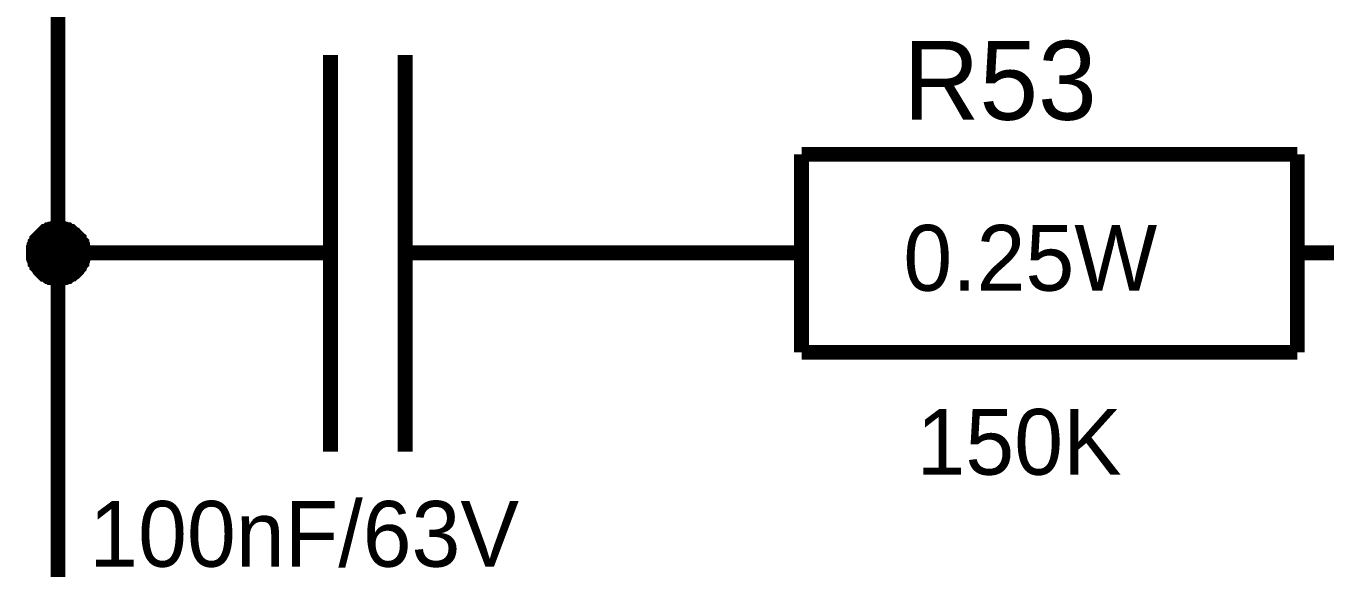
# Model space of a CAD drawing. Header units: millimetres. Extents: x 0 to 420, y 0 to 297.
# Drawn here: x 126.9 to 153.09, y 193.65 to 204.57 of the extents above; entities that cross this region are included whole.
import ezdxf

# ---------------------------------------------------------------- set-up
doc = ezdxf.new("R2010")
doc.units = ezdxf.units.MM
doc.layers.add('Sheet', color=255, linetype='Continuous')

msp = doc.modelspace()

# ---------------------------------------------------------------- linework, layer by layer
at = {"layer": 'Sheet'}
for points, const_width in [([(135.04, 189.997), (127.543, 189.997), (127.543, 199.998), (127.543, 229.986)], 0.3), ([(133.038, 195.991), (133.038, 203.989)], 0.3), ([(134.544, 195.991), (134.544, 203.989)], 0.3), ([(142.538, 201.985), (142.538, 197.994)], 0.3), ([(142.538, 201.985), (152.535, 201.985)], 0.3), ([(152.535, 201.985), (152.535, 197.994)], 0.3), ([(127.046, 199.998), (127.046, 200.031), (127.046, 200.048), (127.046, 200.081), (127.063, 200.097), (127.063, 200.131), (127.063, 200.147), (127.079, 200.164), (127.079, 200.197), (127.096, 200.213), (127.112, 200.23), (127.112, 200.263), (127.129, 200.28), (127.145, 200.296), (127.162, 200.313), (127.178, 200.329), (127.195, 200.346), (127.212, 200.362), (127.228, 200.379), (127.245, 200.396), (127.261, 200.412), (127.278, 200.429), (127.311, 200.429), (127.327, 200.445), (127.344, 200.462), (127.377, 200.462), (127.394, 200.478), (127.41, 200.478), (127.443, 200.478), (127.46, 200.495), (127.493, 200.495), (127.509, 200.495), (127.543, 200.495)], 0.3), ([(127.046, 199.998), (127.046, 200.031), (127.046, 200.048), (127.046, 200.081), (127.063, 200.097), (127.063, 200.131), (127.063, 200.147), (127.079, 200.164), (127.079, 200.197), (127.096, 200.213), (127.112, 200.23), (127.112, 200.263), (127.129, 200.28), (127.145, 200.296), (127.162, 200.313), (127.178, 200.329), (127.195, 200.346), (127.212, 200.362), (127.228, 200.379), (127.245, 200.396), (127.261, 200.412), (127.278, 200.429), (127.311, 200.429), (127.327, 200.445), (127.344, 200.462), (127.377, 200.462), (127.394, 200.478), (127.41, 200.478), (127.443, 200.478), (127.46, 200.495), (127.493, 200.495), (127.509, 200.495), (127.543, 200.495)], 0.3), ([(127.046, 199.998), (127.046, 200.031), (127.046, 200.048), (127.046, 200.081), (127.063, 200.097), (127.063, 200.131), (127.063, 200.147), (127.079, 200.164), (127.079, 200.197), (127.096, 200.213), (127.112, 200.23), (127.112, 200.263), (127.129, 200.28), (127.145, 200.296), (127.162, 200.313), (127.178, 200.329), (127.195, 200.346), (127.212, 200.362), (127.228, 200.379), (127.245, 200.396), (127.261, 200.412), (127.278, 200.429), (127.311, 200.429), (127.327, 200.445), (127.344, 200.462), (127.377, 200.462), (127.394, 200.478), (127.41, 200.478), (127.443, 200.478), (127.46, 200.495), (127.493, 200.495), (127.509, 200.495), (127.543, 200.495)], 0.3), ([(127.046, 199.998), (127.046, 200.031), (127.046, 200.048), (127.046, 200.081), (127.063, 200.097), (127.063, 200.131), (127.063, 200.147), (127.079, 200.164), (127.079, 200.197), (127.096, 200.213), (127.112, 200.23), (127.112, 200.263), (127.129, 200.28), (127.145, 200.296), (127.162, 200.313), (127.178, 200.329), (127.195, 200.346), (127.212, 200.362), (127.228, 200.379), (127.245, 200.396), (127.261, 200.412), (127.278, 200.429), (127.311, 200.429), (127.327, 200.445), (127.344, 200.462), (127.377, 200.462), (127.394, 200.478), (127.41, 200.478), (127.443, 200.478), (127.46, 200.495), (127.493, 200.495), (127.509, 200.495), (127.543, 200.495)], 0.3), ([(127.046, 199.998), (127.046, 200.031), (127.046, 200.048), (127.046, 200.081), (127.063, 200.097), (127.063, 200.131), (127.063, 200.147), (127.079, 200.164), (127.079, 200.197), (127.096, 200.213), (127.112, 200.23), (127.112, 200.263), (127.129, 200.28), (127.145, 200.296), (127.162, 200.313), (127.178, 200.329), (127.195, 200.346), (127.212, 200.362), (127.228, 200.379), (127.245, 200.396), (127.261, 200.412), (127.278, 200.429), (127.311, 200.429), (127.327, 200.445), (127.344, 200.462), (127.377, 200.462), (127.394, 200.478), (127.41, 200.478), (127.443, 200.478), (127.46, 200.495), (127.493, 200.495), (127.509, 200.495), (127.543, 200.495)], 0.0991), ([(127.046, 199.998), (127.046, 200.031), (127.046, 200.048), (127.046, 200.081), (127.063, 200.097), (127.063, 200.131), (127.063, 200.147), (127.079, 200.164), (127.079, 200.197), (127.096, 200.213), (127.112, 200.23), (127.112, 200.263), (127.129, 200.28), (127.145, 200.296), (127.162, 200.313), (127.178, 200.329), (127.195, 200.346), (127.212, 200.362), (127.228, 200.379), (127.245, 200.396), (127.261, 200.412), (127.278, 200.429), (127.311, 200.429), (127.327, 200.445), (127.344, 200.462), (127.377, 200.462), (127.394, 200.478), (127.41, 200.478), (127.443, 200.478), (127.46, 200.495), (127.493, 200.495), (127.509, 200.495), (127.543, 200.495)], 0.0991), ([(127.046, 199.998), (127.046, 200.031), (127.046, 200.048), (127.046, 200.081), (127.063, 200.097), (127.063, 200.131), (127.063, 200.147), (127.079, 200.164), (127.079, 200.197), (127.096, 200.213), (127.112, 200.23), (127.112, 200.263), (127.129, 200.28), (127.145, 200.296), (127.162, 200.313), (127.178, 200.329), (127.195, 200.346), (127.212, 200.362), (127.228, 200.379), (127.245, 200.396), (127.261, 200.412), (127.278, 200.429), (127.311, 200.429), (127.327, 200.445), (127.344, 200.462), (127.377, 200.462), (127.394, 200.478), (127.41, 200.478), (127.443, 200.478), (127.46, 200.495), (127.493, 200.495), (127.509, 200.495), (127.543, 200.495)], 0.0991), ([(127.046, 199.998), (127.046, 200.031), (127.046, 200.048), (127.046, 200.081), (127.063, 200.097), (127.063, 200.131), (127.063, 200.147), (127.079, 200.164), (127.079, 200.197), (127.096, 200.213), (127.112, 200.23), (127.112, 200.263), (127.129, 200.28), (127.145, 200.296), (127.162, 200.313), (127.178, 200.329), (127.195, 200.346), (127.212, 200.362), (127.228, 200.379), (127.245, 200.396), (127.261, 200.412), (127.278, 200.429), (127.311, 200.429), (127.327, 200.445), (127.344, 200.462), (127.377, 200.462), (127.394, 200.478), (127.41, 200.478), (127.443, 200.478), (127.46, 200.495), (127.493, 200.495), (127.509, 200.495), (127.543, 200.495)], 0.0991), ([(127.543, 200.495), (127.543, 200.495)], 0.3), ([(127.543, 200.495), (127.576, 200.495), (127.592, 200.495), (127.625, 200.495), (127.642, 200.478), (127.675, 200.478), (127.692, 200.478), (127.725, 200.462), (127.741, 200.462), (127.758, 200.445), (127.791, 200.429), (127.807, 200.429), (127.824, 200.412), (127.84, 200.396), (127.874, 200.379), (127.89, 200.362), (127.907, 200.346), (127.923, 200.329), (127.94, 200.313), (127.956, 200.296), (127.973, 200.28), (127.973, 200.263), (127.989, 200.23), (128.006, 200.213), (128.023, 200.197), (128.023, 200.164), (128.039, 200.147), (128.039, 200.131), (128.039, 200.097), (128.056, 200.081), (128.056, 200.048), (128.056, 200.031), (128.056, 199.998)], 0.3), ([(127.543, 200.495), (127.543, 200.495)], 0.3), ([(127.543, 200.495), (127.576, 200.495), (127.592, 200.495), (127.625, 200.495), (127.642, 200.478), (127.675, 200.478), (127.692, 200.478), (127.725, 200.462), (127.741, 200.462), (127.758, 200.445), (127.791, 200.429), (127.807, 200.429), (127.824, 200.412), (127.84, 200.396), (127.874, 200.379), (127.89, 200.362), (127.907, 200.346), (127.923, 200.329), (127.94, 200.313), (127.956, 200.296), (127.973, 200.28), (127.973, 200.263), (127.989, 200.23), (128.006, 200.213), (128.023, 200.197), (128.023, 200.164), (128.039, 200.147), (128.039, 200.131), (128.039, 200.097), (128.056, 200.081), (128.056, 200.048), (128.056, 200.031), (128.056, 199.998)], 0.3), ([(127.543, 200.495), (127.543, 200.495)], 0.3), ([(127.543, 200.495), (127.576, 200.495), (127.592, 200.495), (127.625, 200.495), (127.642, 200.478), (127.675, 200.478), (127.692, 200.478), (127.725, 200.462), (127.741, 200.462), (127.758, 200.445), (127.791, 200.429), (127.807, 200.429), (127.824, 200.412), (127.84, 200.396), (127.874, 200.379), (127.89, 200.362), (127.907, 200.346), (127.923, 200.329), (127.94, 200.313), (127.956, 200.296), (127.973, 200.28), (127.973, 200.263), (127.989, 200.23), (128.006, 200.213), (128.023, 200.197), (128.023, 200.164), (128.039, 200.147), (128.039, 200.131), (128.039, 200.097), (128.056, 200.081), (128.056, 200.048), (128.056, 200.031), (128.056, 199.998)], 0.3), ([(127.543, 200.495), (127.543, 200.495)], 0.3), ([(127.543, 200.495), (127.576, 200.495), (127.592, 200.495), (127.625, 200.495), (127.642, 200.478), (127.675, 200.478), (127.692, 200.478), (127.725, 200.462), (127.741, 200.462), (127.758, 200.445), (127.791, 200.429), (127.807, 200.429), (127.824, 200.412), (127.84, 200.396), (127.874, 200.379), (127.89, 200.362), (127.907, 200.346), (127.923, 200.329), (127.94, 200.313), (127.956, 200.296), (127.973, 200.28), (127.973, 200.263), (127.989, 200.23), (128.006, 200.213), (128.023, 200.197), (128.023, 200.164), (128.039, 200.147), (128.039, 200.131), (128.039, 200.097), (128.056, 200.081), (128.056, 200.048), (128.056, 200.031), (128.056, 199.998)], 0.3), ([(127.543, 200.495), (127.543, 200.495)], 0.0991), ([(127.543, 200.495), (127.576, 200.495), (127.592, 200.495), (127.625, 200.495), (127.642, 200.478), (127.675, 200.478), (127.692, 200.478), (127.725, 200.462), (127.741, 200.462), (127.758, 200.445), (127.791, 200.429), (127.807, 200.429), (127.824, 200.412), (127.84, 200.396), (127.874, 200.379), (127.89, 200.362), (127.907, 200.346), (127.923, 200.329), (127.94, 200.313), (127.956, 200.296), (127.973, 200.28), (127.973, 200.263), (127.989, 200.23), (128.006, 200.213), (128.023, 200.197), (128.023, 200.164), (128.039, 200.147), (128.039, 200.131), (128.039, 200.097), (128.056, 200.081), (128.056, 200.048), (128.056, 200.031), (128.056, 199.998)], 0.0991), ([(127.543, 200.495), (127.543, 200.495)], 0.0991), ([(127.543, 200.495), (127.576, 200.495), (127.592, 200.495), (127.625, 200.495), (127.642, 200.478), (127.675, 200.478), (127.692, 200.478), (127.725, 200.462), (127.741, 200.462), (127.758, 200.445), (127.791, 200.429), (127.807, 200.429), (127.824, 200.412), (127.84, 200.396), (127.874, 200.379), (127.89, 200.362), (127.907, 200.346), (127.923, 200.329), (127.94, 200.313), (127.956, 200.296), (127.973, 200.28), (127.973, 200.263), (127.989, 200.23), (128.006, 200.213), (128.023, 200.197), (128.023, 200.164), (128.039, 200.147), (128.039, 200.131), (128.039, 200.097), (128.056, 200.081), (128.056, 200.048), (128.056, 200.031), (128.056, 199.998)], 0.0991), ([(127.543, 200.495), (127.543, 200.495)], 0.0991), ([(127.543, 200.495), (127.576, 200.495), (127.592, 200.495), (127.625, 200.495), (127.642, 200.478), (127.675, 200.478), (127.692, 200.478), (127.725, 200.462), (127.741, 200.462), (127.758, 200.445), (127.791, 200.429), (127.807, 200.429), (127.824, 200.412), (127.84, 200.396), (127.874, 200.379), (127.89, 200.362), (127.907, 200.346), (127.923, 200.329), (127.94, 200.313), (127.956, 200.296), (127.973, 200.28), (127.973, 200.263), (127.989, 200.23), (128.006, 200.213), (128.023, 200.197), (128.023, 200.164), (128.039, 200.147), (128.039, 200.131), (128.039, 200.097), (128.056, 200.081), (128.056, 200.048), (128.056, 200.031), (128.056, 199.998)], 0.0991), ([(127.543, 200.495), (127.543, 200.495)], 0.0991), ([(127.543, 200.495), (127.576, 200.495), (127.592, 200.495), (127.625, 200.495), (127.642, 200.478), (127.675, 200.478), (127.692, 200.478), (127.725, 200.462), (127.741, 200.462), (127.758, 200.445), (127.791, 200.429), (127.807, 200.429), (127.824, 200.412), (127.84, 200.396), (127.874, 200.379), (127.89, 200.362), (127.907, 200.346), (127.923, 200.329), (127.94, 200.313), (127.956, 200.296), (127.973, 200.28), (127.973, 200.263), (127.989, 200.23), (128.006, 200.213), (128.023, 200.197), (128.023, 200.164), (128.039, 200.147), (128.039, 200.131), (128.039, 200.097), (128.056, 200.081), (128.056, 200.048), (128.056, 200.031), (128.056, 199.998)], 0.0991), ([(127.543, 199.485), (127.509, 199.485), (127.493, 199.485), (127.46, 199.485), (127.443, 199.501), (127.41, 199.501), (127.394, 199.501), (127.377, 199.518), (127.344, 199.518), (127.327, 199.534), (127.311, 199.551), (127.278, 199.568), (127.261, 199.568), (127.245, 199.584), (127.228, 199.601), (127.212, 199.617), (127.195, 199.634), (127.178, 199.65), (127.162, 199.667), (127.145, 199.7), (127.129, 199.717), (127.112, 199.733), (127.112, 199.75), (127.096, 199.783), (127.079, 199.799), (127.079, 199.816), (127.063, 199.849), (127.063, 199.866), (127.063, 199.899), (127.046, 199.915), (127.046, 199.948), (127.046, 199.965), (127.046, 199.998)], 0.3), ([(127.046, 199.998), (127.046, 199.998)], 0.3), ([(127.543, 199.485), (127.509, 199.485), (127.493, 199.485), (127.46, 199.485), (127.443, 199.501), (127.41, 199.501), (127.394, 199.501), (127.377, 199.518), (127.344, 199.518), (127.327, 199.534), (127.311, 199.551), (127.278, 199.568), (127.261, 199.568), (127.245, 199.584), (127.228, 199.601), (127.212, 199.617), (127.195, 199.634), (127.178, 199.65), (127.162, 199.667), (127.145, 199.7), (127.129, 199.717), (127.112, 199.733), (127.112, 199.75), (127.096, 199.783), (127.079, 199.799), (127.079, 199.816), (127.063, 199.849), (127.063, 199.866), (127.063, 199.899), (127.046, 199.915), (127.046, 199.948), (127.046, 199.965), (127.046, 199.998)], 0.3), ([(127.046, 199.998), (127.046, 199.998)], 0.3), ([(127.543, 199.485), (127.509, 199.485), (127.493, 199.485), (127.46, 199.485), (127.443, 199.501), (127.41, 199.501), (127.394, 199.501), (127.377, 199.518), (127.344, 199.518), (127.327, 199.534), (127.311, 199.551), (127.278, 199.568), (127.261, 199.568), (127.245, 199.584), (127.228, 199.601), (127.212, 199.617), (127.195, 199.634), (127.178, 199.65), (127.162, 199.667), (127.145, 199.7), (127.129, 199.717), (127.112, 199.733), (127.112, 199.75), (127.096, 199.783), (127.079, 199.799), (127.079, 199.816), (127.063, 199.849), (127.063, 199.866), (127.063, 199.899), (127.046, 199.915), (127.046, 199.948), (127.046, 199.965), (127.046, 199.998)], 0.3), ([(127.046, 199.998), (127.046, 199.998)], 0.3), ([(127.543, 199.485), (127.509, 199.485), (127.493, 199.485), (127.46, 199.485), (127.443, 199.501), (127.41, 199.501), (127.394, 199.501), (127.377, 199.518), (127.344, 199.518), (127.327, 199.534), (127.311, 199.551), (127.278, 199.568), (127.261, 199.568), (127.245, 199.584), (127.228, 199.601), (127.212, 199.617), (127.195, 199.634), (127.178, 199.65), (127.162, 199.667), (127.145, 199.7), (127.129, 199.717), (127.112, 199.733), (127.112, 199.75), (127.096, 199.783), (127.079, 199.799), (127.079, 199.816), (127.063, 199.849), (127.063, 199.866), (127.063, 199.899), (127.046, 199.915), (127.046, 199.948), (127.046, 199.965), (127.046, 199.998)], 0.3), ([(127.046, 199.998), (127.046, 199.998)], 0.3), ([(127.543, 199.485), (127.509, 199.485), (127.493, 199.485), (127.46, 199.485), (127.443, 199.501), (127.41, 199.501), (127.394, 199.501), (127.377, 199.518), (127.344, 199.518), (127.327, 199.534), (127.311, 199.551), (127.278, 199.568), (127.261, 199.568), (127.245, 199.584), (127.228, 199.601), (127.212, 199.617), (127.195, 199.634), (127.178, 199.65), (127.162, 199.667), (127.145, 199.7), (127.129, 199.717), (127.112, 199.733), (127.112, 199.75), (127.096, 199.783), (127.079, 199.799), (127.079, 199.816), (127.063, 199.849), (127.063, 199.866), (127.063, 199.899), (127.046, 199.915), (127.046, 199.948), (127.046, 199.965), (127.046, 199.998)], 0.0991), ([(127.046, 199.998), (127.046, 199.998)], 0.0991), ([(127.543, 199.485), (127.509, 199.485), (127.493, 199.485), (127.46, 199.485), (127.443, 199.501), (127.41, 199.501), (127.394, 199.501), (127.377, 199.518), (127.344, 199.518), (127.327, 199.534), (127.311, 199.551), (127.278, 199.568), (127.261, 199.568), (127.245, 199.584), (127.228, 199.601), (127.212, 199.617), (127.195, 199.634), (127.178, 199.65), (127.162, 199.667), (127.145, 199.7), (127.129, 199.717), (127.112, 199.733), (127.112, 199.75), (127.096, 199.783), (127.079, 199.799), (127.079, 199.816), (127.063, 199.849), (127.063, 199.866), (127.063, 199.899), (127.046, 199.915), (127.046, 199.948), (127.046, 199.965), (127.046, 199.998)], 0.0991), ([(127.046, 199.998), (127.046, 199.998)], 0.0991), ([(127.543, 199.485), (127.509, 199.485), (127.493, 199.485), (127.46, 199.485), (127.443, 199.501), (127.41, 199.501), (127.394, 199.501), (127.377, 199.518), (127.344, 199.518), (127.327, 199.534), (127.311, 199.551), (127.278, 199.568), (127.261, 199.568), (127.245, 199.584), (127.228, 199.601), (127.212, 199.617), (127.195, 199.634), (127.178, 199.65), (127.162, 199.667), (127.145, 199.7), (127.129, 199.717), (127.112, 199.733), (127.112, 199.75), (127.096, 199.783), (127.079, 199.799), (127.079, 199.816), (127.063, 199.849), (127.063, 199.866), (127.063, 199.899), (127.046, 199.915), (127.046, 199.948), (127.046, 199.965), (127.046, 199.998)], 0.0991), ([(127.046, 199.998), (127.046, 199.998)], 0.0991), ([(127.543, 199.485), (127.509, 199.485), (127.493, 199.485), (127.46, 199.485), (127.443, 199.501), (127.41, 199.501), (127.394, 199.501), (127.377, 199.518), (127.344, 199.518), (127.327, 199.534), (127.311, 199.551), (127.278, 199.568), (127.261, 199.568), (127.245, 199.584), (127.228, 199.601), (127.212, 199.617), (127.195, 199.634), (127.178, 199.65), (127.162, 199.667), (127.145, 199.7), (127.129, 199.717), (127.112, 199.733), (127.112, 199.75), (127.096, 199.783), (127.079, 199.799), (127.079, 199.816), (127.063, 199.849), (127.063, 199.866), (127.063, 199.899), (127.046, 199.915), (127.046, 199.948), (127.046, 199.965), (127.046, 199.998)], 0.0991), ([(127.046, 199.998), (127.046, 199.998)], 0.0991), ([(127.543, 199.998), (130.042, 199.998)], 0.3), ([(128.056, 199.998), (128.056, 199.965), (128.056, 199.948), (128.056, 199.915), (128.039, 199.899), (128.039, 199.866), (128.039, 199.849), (128.023, 199.816), (128.023, 199.799), (128.006, 199.783), (127.989, 199.75), (127.973, 199.733), (127.973, 199.717), (127.956, 199.7), (127.94, 199.667), (127.923, 199.65), (127.907, 199.634), (127.89, 199.617), (127.874, 199.601), (127.84, 199.584), (127.824, 199.568), (127.807, 199.568), (127.791, 199.551), (127.758, 199.534), (127.741, 199.518), (127.725, 199.518), (127.692, 199.501), (127.675, 199.501), (127.642, 199.501), (127.625, 199.485), (127.592, 199.485), (127.576, 199.485), (127.543, 199.485)], 0.3), ([(128.056, 199.998), (128.056, 199.965), (128.056, 199.948), (128.056, 199.915), (128.039, 199.899), (128.039, 199.866), (128.039, 199.849), (128.023, 199.816), (128.023, 199.799), (128.006, 199.783), (127.989, 199.75), (127.973, 199.733), (127.973, 199.717), (127.956, 199.7), (127.94, 199.667), (127.923, 199.65), (127.907, 199.634), (127.89, 199.617), (127.874, 199.601), (127.84, 199.584), (127.824, 199.568), (127.807, 199.568), (127.791, 199.551), (127.758, 199.534), (127.741, 199.518), (127.725, 199.518), (127.692, 199.501), (127.675, 199.501), (127.642, 199.501), (127.625, 199.485), (127.592, 199.485), (127.576, 199.485), (127.543, 199.485)], 0.3), ([(128.056, 199.998), (128.056, 199.965), (128.056, 199.948), (128.056, 199.915), (128.039, 199.899), (128.039, 199.866), (128.039, 199.849), (128.023, 199.816), (128.023, 199.799), (128.006, 199.783), (127.989, 199.75), (127.973, 199.733), (127.973, 199.717), (127.956, 199.7), (127.94, 199.667), (127.923, 199.65), (127.907, 199.634), (127.89, 199.617), (127.874, 199.601), (127.84, 199.584), (127.824, 199.568), (127.807, 199.568), (127.791, 199.551), (127.758, 199.534), (127.741, 199.518), (127.725, 199.518), (127.692, 199.501), (127.675, 199.501), (127.642, 199.501), (127.625, 199.485), (127.592, 199.485), (127.576, 199.485), (127.543, 199.485)], 0.3), ([(128.056, 199.998), (128.056, 199.965), (128.056, 199.948), (128.056, 199.915), (128.039, 199.899), (128.039, 199.866), (128.039, 199.849), (128.023, 199.816), (128.023, 199.799), (128.006, 199.783), (127.989, 199.75), (127.973, 199.733), (127.973, 199.717), (127.956, 199.7), (127.94, 199.667), (127.923, 199.65), (127.907, 199.634), (127.89, 199.617), (127.874, 199.601), (127.84, 199.584), (127.824, 199.568), (127.807, 199.568), (127.791, 199.551), (127.758, 199.534), (127.741, 199.518), (127.725, 199.518), (127.692, 199.501), (127.675, 199.501), (127.642, 199.501), (127.625, 199.485), (127.592, 199.485), (127.576, 199.485), (127.543, 199.485)], 0.3), ([(128.056, 199.998), (128.056, 199.965), (128.056, 199.948), (128.056, 199.915), (128.039, 199.899), (128.039, 199.866), (128.039, 199.849), (128.023, 199.816), (128.023, 199.799), (128.006, 199.783), (127.989, 199.75), (127.973, 199.733), (127.973, 199.717), (127.956, 199.7), (127.94, 199.667), (127.923, 199.65), (127.907, 199.634), (127.89, 199.617), (127.874, 199.601), (127.84, 199.584), (127.824, 199.568), (127.807, 199.568), (127.791, 199.551), (127.758, 199.534), (127.741, 199.518), (127.725, 199.518), (127.692, 199.501), (127.675, 199.501), (127.642, 199.501), (127.625, 199.485), (127.592, 199.485), (127.576, 199.485), (127.543, 199.485)], 0.0991), ([(128.056, 199.998), (128.056, 199.965), (128.056, 199.948), (128.056, 199.915), (128.039, 199.899), (128.039, 199.866), (128.039, 199.849), (128.023, 199.816), (128.023, 199.799), (128.006, 199.783), (127.989, 199.75), (127.973, 199.733), (127.973, 199.717), (127.956, 199.7), (127.94, 199.667), (127.923, 199.65), (127.907, 199.634), (127.89, 199.617), (127.874, 199.601), (127.84, 199.584), (127.824, 199.568), (127.807, 199.568), (127.791, 199.551), (127.758, 199.534), (127.741, 199.518), (127.725, 199.518), (127.692, 199.501), (127.675, 199.501), (127.642, 199.501), (127.625, 199.485), (127.592, 199.485), (127.576, 199.485), (127.543, 199.485)], 0.0991), ([(128.056, 199.998), (128.056, 199.965), (128.056, 199.948), (128.056, 199.915), (128.039, 199.899), (128.039, 199.866), (128.039, 199.849), (128.023, 199.816), (128.023, 199.799), (128.006, 199.783), (127.989, 199.75), (127.973, 199.733), (127.973, 199.717), (127.956, 199.7), (127.94, 199.667), (127.923, 199.65), (127.907, 199.634), (127.89, 199.617), (127.874, 199.601), (127.84, 199.584), (127.824, 199.568), (127.807, 199.568), (127.791, 199.551), (127.758, 199.534), (127.741, 199.518), (127.725, 199.518), (127.692, 199.501), (127.675, 199.501), (127.642, 199.501), (127.625, 199.485), (127.592, 199.485), (127.576, 199.485), (127.543, 199.485)], 0.0991), ([(128.056, 199.998), (128.056, 199.965), (128.056, 199.948), (128.056, 199.915), (128.039, 199.899), (128.039, 199.866), (128.039, 199.849), (128.023, 199.816), (128.023, 199.799), (128.006, 199.783), (127.989, 199.75), (127.973, 199.733), (127.973, 199.717), (127.956, 199.7), (127.94, 199.667), (127.923, 199.65), (127.907, 199.634), (127.89, 199.617), (127.874, 199.601), (127.84, 199.584), (127.824, 199.568), (127.807, 199.568), (127.791, 199.551), (127.758, 199.534), (127.741, 199.518), (127.725, 199.518), (127.692, 199.501), (127.675, 199.501), (127.642, 199.501), (127.625, 199.485), (127.592, 199.485), (127.576, 199.485), (127.543, 199.485)], 0.0991), ([(128.056, 199.998), (128.056, 199.998), (128.056, 199.998), (128.056, 199.998), (128.056, 199.998), (128.056, 199.998), (128.056, 199.998), (128.056, 199.998), (128.056, 199.998), (128.056, 199.998), (128.056, 199.998), (128.056, 199.998), (128.056, 199.998), (128.056, 199.998), (128.056, 199.998), (128.056, 199.998), (128.056, 199.998), (128.056, 199.998), (128.056, 199.998), (128.056, 199.998), (128.056, 199.998), (128.056, 199.998), (128.056, 199.998), (128.056, 199.998), (128.056, 199.998), (128.056, 199.998), (128.056, 199.998), (128.056, 199.998), (128.056, 199.998), (128.056, 199.998), (128.056, 199.998), (128.056, 199.998), (128.056, 199.998)], 0.3), ([(128.056, 199.998), (128.056, 199.998)], 0.3), ([(128.056, 199.998), (128.056, 199.998), (128.056, 199.998), (128.056, 199.998), (128.056, 199.998), (128.056, 199.998), (128.056, 199.998), (128.056, 199.998), (128.056, 199.998), (128.056, 199.998), (128.056, 199.998), (128.056, 199.998), (128.056, 199.998), (128.056, 199.998), (128.056, 199.998), (128.056, 199.998), (128.056, 199.998), (128.056, 199.998), (128.056, 199.998), (128.056, 199.998), (128.056, 199.998), (128.056, 199.998), (128.056, 199.998), (128.056, 199.998), (128.056, 199.998), (128.056, 199.998), (128.056, 199.998), (128.056, 199.998), (128.056, 199.998), (128.056, 199.998), (128.056, 199.998), (128.056, 199.998), (128.056, 199.998)], 0.3), ([(128.056, 199.998), (128.056, 199.998)], 0.3), ([(128.056, 199.998), (128.056, 199.998), (128.056, 199.998), (128.056, 199.998), (128.056, 199.998), (128.056, 199.998), (128.056, 199.998), (128.056, 199.998), (128.056, 199.998), (128.056, 199.998), (128.056, 199.998), (128.056, 199.998), (128.056, 199.998), (128.056, 199.998), (128.056, 199.998), (128.056, 199.998), (128.056, 199.998), (128.056, 199.998), (128.056, 199.998), (128.056, 199.998), (128.056, 199.998), (128.056, 199.998), (128.056, 199.998), (128.056, 199.998), (128.056, 199.998), (128.056, 199.998), (128.056, 199.998), (128.056, 199.998), (128.056, 199.998), (128.056, 199.998), (128.056, 199.998), (128.056, 199.998), (128.056, 199.998)], 0.3), ([(128.056, 199.998), (128.056, 199.998)], 0.3), ([(128.056, 199.998), (128.056, 199.998), (128.056, 199.998), (128.056, 199.998), (128.056, 199.998), (128.056, 199.998), (128.056, 199.998), (128.056, 199.998), (128.056, 199.998), (128.056, 199.998), (128.056, 199.998), (128.056, 199.998), (128.056, 199.998), (128.056, 199.998), (128.056, 199.998), (128.056, 199.998), (128.056, 199.998), (128.056, 199.998), (128.056, 199.998), (128.056, 199.998), (128.056, 199.998), (128.056, 199.998), (128.056, 199.998), (128.056, 199.998), (128.056, 199.998), (128.056, 199.998), (128.056, 199.998), (128.056, 199.998), (128.056, 199.998), (128.056, 199.998), (128.056, 199.998), (128.056, 199.998), (128.056, 199.998)], 0.3), ([(128.056, 199.998), (128.056, 199.998)], 0.3), ([(128.056, 199.998), (128.056, 199.998), (128.056, 199.998), (128.056, 199.998), (128.056, 199.998), (128.056, 199.998), (128.056, 199.998), (128.056, 199.998), (128.056, 199.998), (128.056, 199.998), (128.056, 199.998), (128.056, 199.998), (128.056, 199.998), (128.056, 199.998), (128.056, 199.998), (128.056, 199.998), (128.056, 199.998), (128.056, 199.998), (128.056, 199.998), (128.056, 199.998), (128.056, 199.998), (128.056, 199.998), (128.056, 199.998), (128.056, 199.998), (128.056, 199.998), (128.056, 199.998), (128.056, 199.998), (128.056, 199.998), (128.056, 199.998), (128.056, 199.998), (128.056, 199.998), (128.056, 199.998), (128.056, 199.998)], 0.0991), ([(128.056, 199.998), (128.056, 199.998)], 0.0991), ([(128.056, 199.998), (128.056, 199.998), (128.056, 199.998), (128.056, 199.998), (128.056, 199.998), (128.056, 199.998), (128.056, 199.998), (128.056, 199.998), (128.056, 199.998), (128.056, 199.998), (128.056, 199.998), (128.056, 199.998), (128.056, 199.998), (128.056, 199.998), (128.056, 199.998), (128.056, 199.998), (128.056, 199.998), (128.056, 199.998), (128.056, 199.998), (128.056, 199.998), (128.056, 199.998), (128.056, 199.998), (128.056, 199.998), (128.056, 199.998), (128.056, 199.998), (128.056, 199.998), (128.056, 199.998), (128.056, 199.998), (128.056, 199.998), (128.056, 199.998), (128.056, 199.998), (128.056, 199.998), (128.056, 199.998)], 0.0991), ([(128.056, 199.998), (128.056, 199.998)], 0.0991), ([(128.056, 199.998), (128.056, 199.998), (128.056, 199.998), (128.056, 199.998), (128.056, 199.998), (128.056, 199.998), (128.056, 199.998), (128.056, 199.998), (128.056, 199.998), (128.056, 199.998), (128.056, 199.998), (128.056, 199.998), (128.056, 199.998), (128.056, 199.998), (128.056, 199.998), (128.056, 199.998), (128.056, 199.998), (128.056, 199.998), (128.056, 199.998), (128.056, 199.998), (128.056, 199.998), (128.056, 199.998), (128.056, 199.998), (128.056, 199.998), (128.056, 199.998), (128.056, 199.998), (128.056, 199.998), (128.056, 199.998), (128.056, 199.998), (128.056, 199.998), (128.056, 199.998), (128.056, 199.998), (128.056, 199.998)], 0.0991), ([(128.056, 199.998), (128.056, 199.998)], 0.0991), ([(128.056, 199.998), (128.056, 199.998), (128.056, 199.998), (128.056, 199.998), (128.056, 199.998), (128.056, 199.998), (128.056, 199.998), (128.056, 199.998), (128.056, 199.998), (128.056, 199.998), (128.056, 199.998), (128.056, 199.998), (128.056, 199.998), (128.056, 199.998), (128.056, 199.998), (128.056, 199.998), (128.056, 199.998), (128.056, 199.998), (128.056, 199.998), (128.056, 199.998), (128.056, 199.998), (128.056, 199.998), (128.056, 199.998), (128.056, 199.998), (128.056, 199.998), (128.056, 199.998), (128.056, 199.998), (128.056, 199.998), (128.056, 199.998), (128.056, 199.998), (128.056, 199.998), (128.056, 199.998), (128.056, 199.998)], 0.0991), ([(128.056, 199.998), (128.056, 199.998)], 0.0991), ([(133.038, 199.998), (130.042, 199.998)], 0.3), ([(134.544, 199.998), (137.539, 199.998)], 0.3), ([(137.539, 199.998), (140.039, 199.998)], 0.3), ([(142.538, 199.998), (140.039, 199.998)], 0.3), ([(152.535, 199.998), (155.034, 199.998)], 0.3), ([(142.538, 197.994), (152.535, 197.994)], 0.3)]:
    msp.add_lwpolyline(points, dxfattribs=dict(at, const_width=const_width))
at = {"layer": 'Sheet', "const_width": 0.508}
msp.add_lwpolyline([(127.246, 200, 1), (127.754, 200, 1)], format="xyb", close=True, dxfattribs=at)

# ---------------------------------------------------------------- texts
at = {"layer": 'Sheet'}
for s, height, p in [('R53', 1.5897, (144.59, 202.681)), ('0.25W', 1.3247, (144.59, 199.236)), ('150K', 1.3247, (144.855, 195.527)), ('100nF/63V', 1.3247, (128.172, 193.673))]:
    msp.add_text(s, height=height, dxfattribs=at).set_placement(p)

doc.saveas('drawing.dxf')
